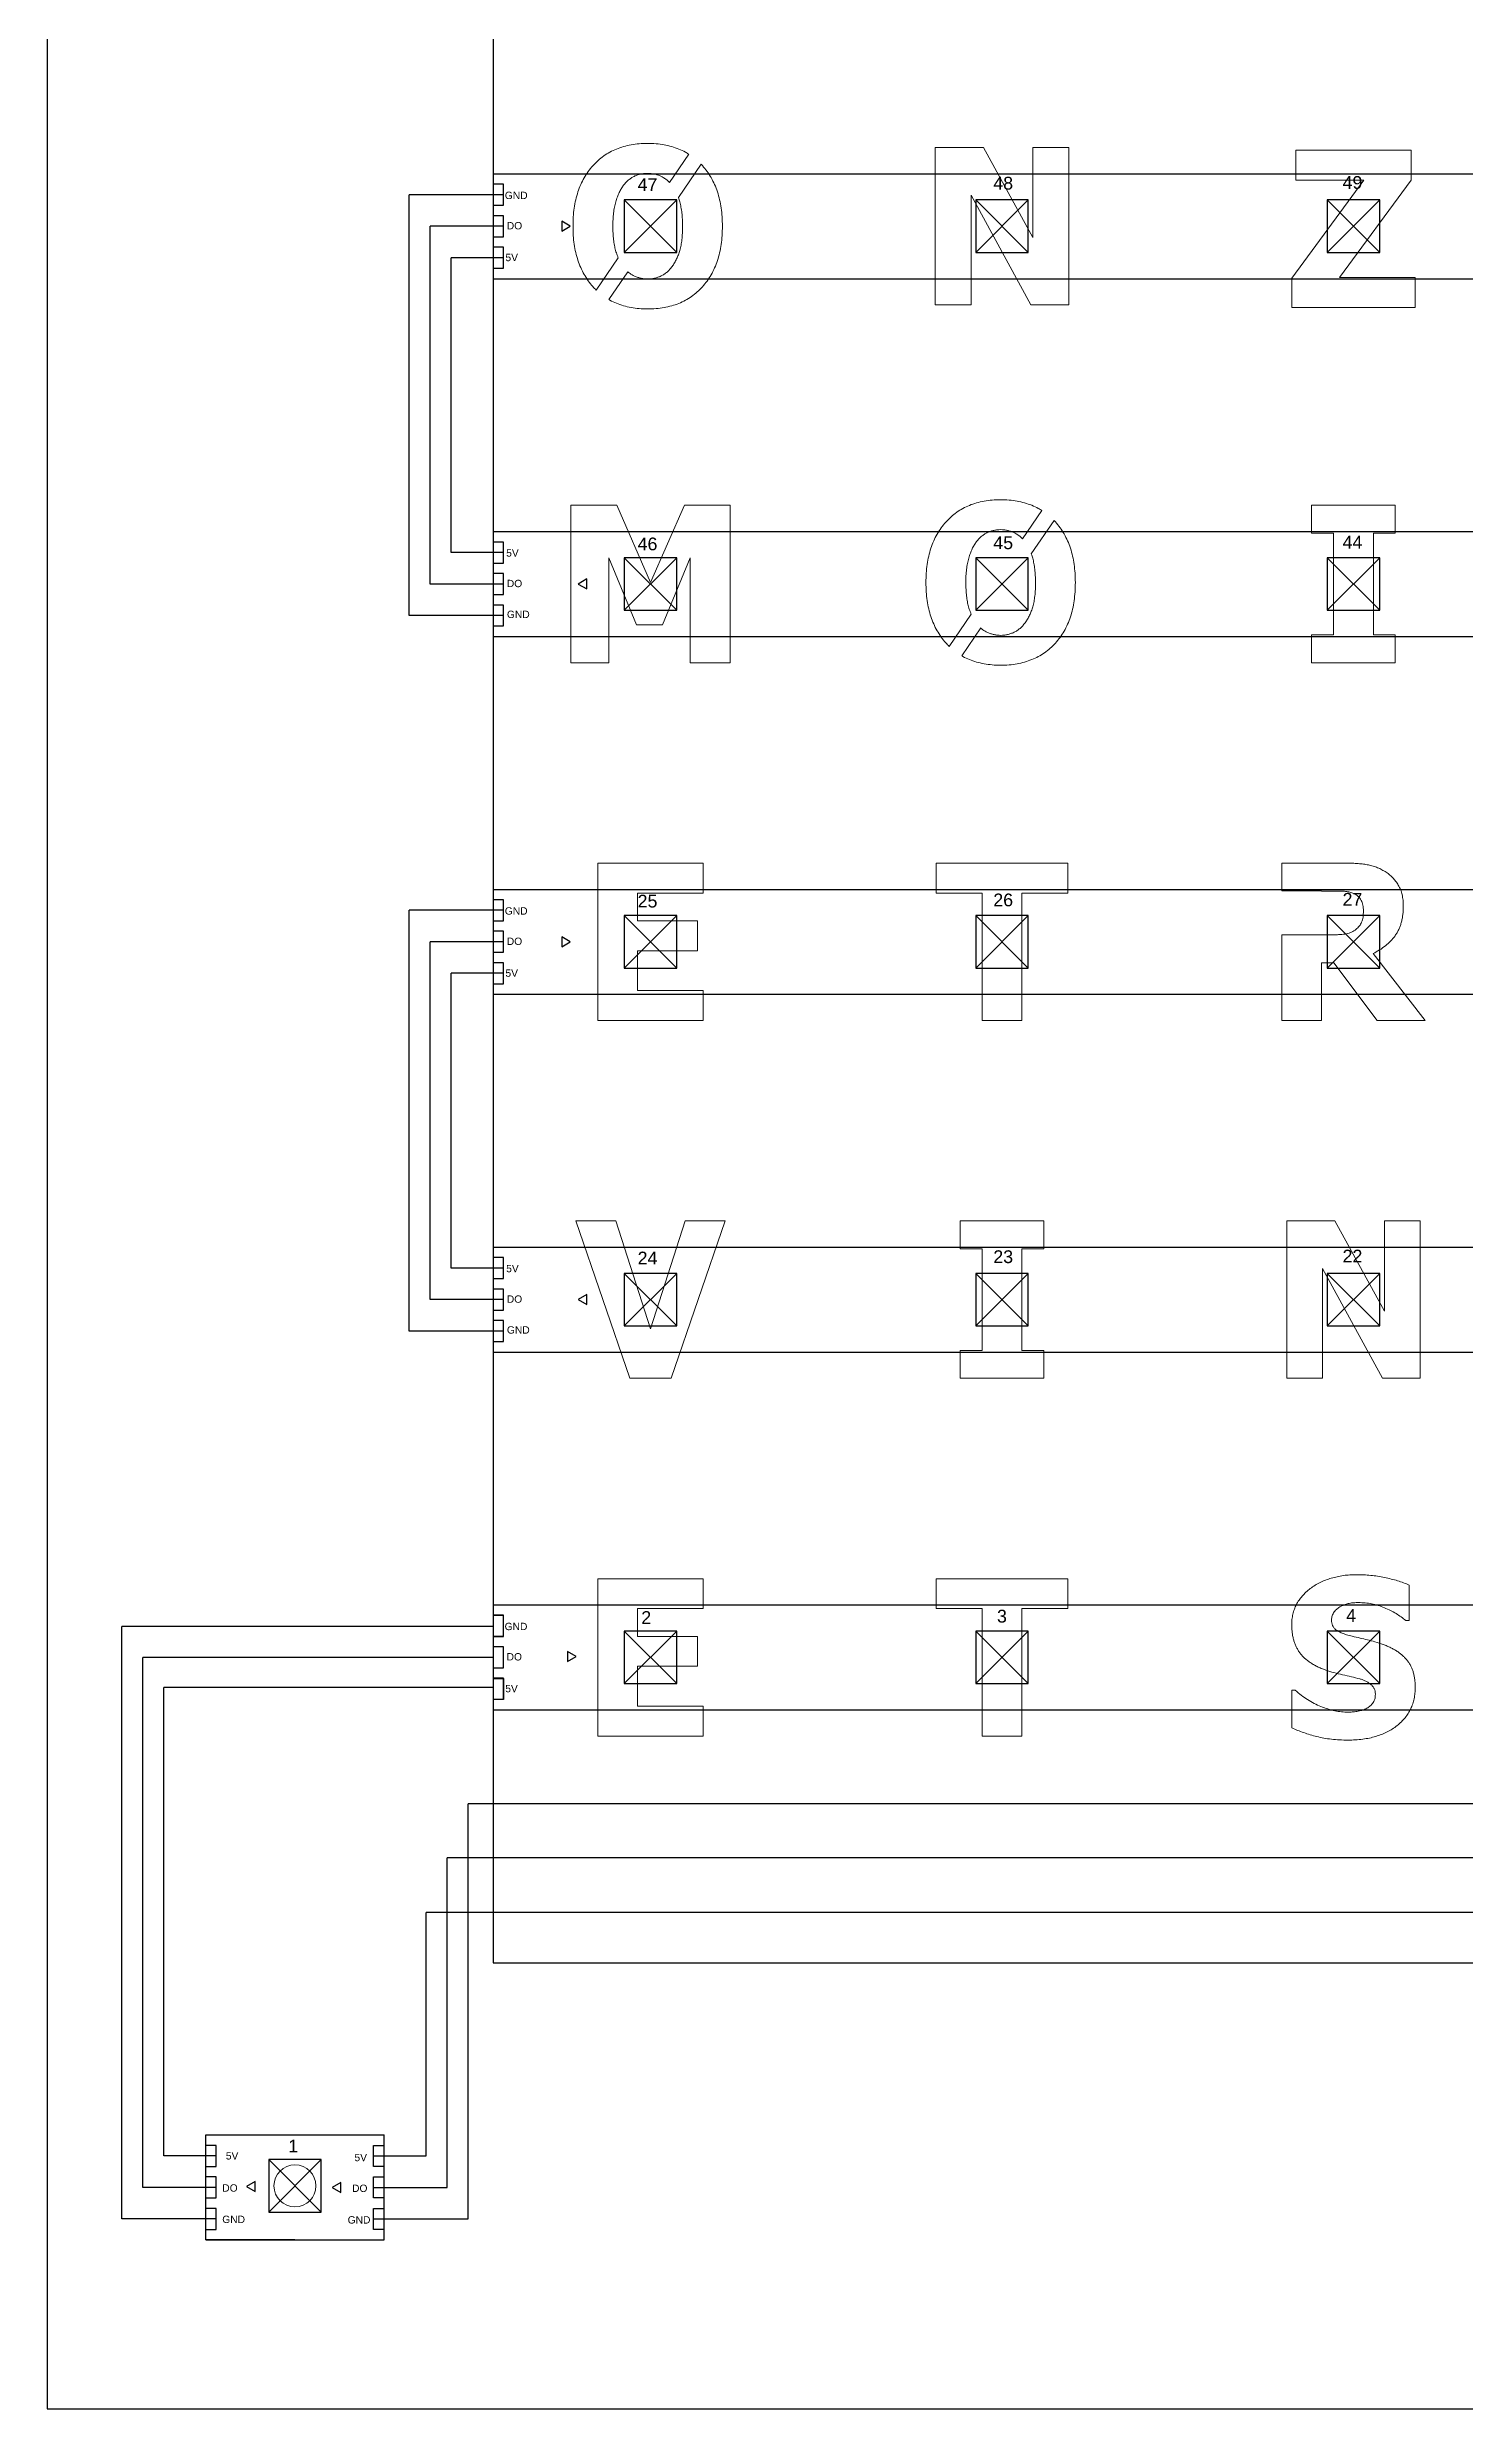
# Model space of a CAD drawing. Header units: millimetres. Extents: x -429 to 21, y 1736 to 2186.
# Drawn here: x -429.3 to -294.2, y 1735.9 to 1960.9 of the extents above; entities that cross this region are included whole.
import ezdxf

# ---------------------------------------------------------------- set-up
doc = ezdxf.new("R2010")
doc.units = ezdxf.units.MM
for name, color, linetype in [('Cadre', 7, 'Continuous'), ('Cadre interieur', 7, 'Continuous'), ('Circuit Electrique', 7, 'Continuous'), ('Lettres', 7, 'Continuous'), ('Rubans', 7, 'Continuous')]:
    doc.layers.add(name, color=color, linetype=linetype)
doc.styles.get("Standard").update_dxf_attribs({"font": 'sanss___.ttf'})

msp = doc.modelspace()

# ---------------------------------------------------------------- linework, layer by layer
at = {"layer": 'Cadre', "color": 0}
for p, q in [((-429.34, 2185.91), (-429.34, 1735.91)), ((-429.34, 1735.91), (20.66, 1735.91))]:
    msp.add_line(p, q, dxfattribs=at)
at = {"layer": 'Cadre interieur', "color": 0}
for p, q in [((-386.84, 2143.41), (-386.84, 1778.41)), ((-386.84, 1778.41), (-21.84, 1778.41))]:
    msp.add_line(p, q, dxfattribs=at)
at = {"layer": 'Circuit Electrique'}
for p, q in [((-394.84, 1906.77), (-394.84, 1946.86)), ((-385.84, 1946.86), (-394.84, 1946.86)), ((-385.84, 1906.77), (-394.84, 1906.77)), ((-394.84, 1838.59), (-394.84, 1878.68)), ((-385.84, 1878.68), (-394.84, 1878.68)), ((-385.84, 1838.59), (-394.84, 1838.59)), ((-422.23, 1754), (-422.23, 1810.44)), ((-386.84, 1810.44), (-422.23, 1810.44)), ((-244.34, 1793.55), (-389.23, 1793.56)), ((-389.23, 1754), (-389.23, 1793.56)), ((-413.23, 1754), (-422.23, 1754)), ((-398.23, 1754), (-389.23, 1754))]:
    msp.add_line(p, q, dxfattribs=at)
at = {"layer": 'Circuit Electrique', "color": 4}
for p, q in [((-392.84, 1909.77), (-392.84, 1943.86)), ((-385.84, 1943.86), (-392.84, 1943.86)), ((-385.84, 1909.77), (-392.84, 1909.77)), ((-392.84, 1841.59), (-392.84, 1875.68)), ((-385.84, 1875.68), (-392.84, 1875.68)), ((-385.84, 1841.59), (-392.84, 1841.59)), ((-420.23, 1757), (-420.23, 1807.5)), ((-386.84, 1807.5), (-420.23, 1807.5)), ((-391.23, 1757), (-391.23, 1788.41)), ((-244.34, 1788.41), (-391.23, 1788.41)), ((-413.23, 1757), (-420.23, 1757)), ((-398.23, 1757), (-391.23, 1757))]:
    msp.add_line(p, q, dxfattribs=at)
at = {"layer": 'Circuit Electrique', "color": 1}
for p, q in [((-390.84, 1912.77), (-390.84, 1940.86)), ((-385.84, 1940.86), (-390.84, 1940.86)), ((-385.84, 1912.77), (-390.84, 1912.77)), ((-390.84, 1844.59), (-390.84, 1872.68)), ((-385.84, 1872.68), (-390.84, 1872.68)), ((-385.84, 1844.59), (-390.84, 1844.59)), ((-418.23, 1760), (-418.23, 1804.62)), ((-386.84, 1804.62), (-418.23, 1804.62)), ((-393.23, 1760), (-393.23, 1783.2)), ((-237.34, 1783.2), (-393.23, 1783.2)), ((-413.23, 1760), (-418.23, 1760)), ((-398.23, 1760), (-393.23, 1760))]:
    msp.add_line(p, q, dxfattribs=at)
at = {"layer": 'Circuit Electrique'}
for points in [[(-379.49, 1943.86), (-380.31, 1944.34), (-380.31, 1943.39)], [(-378.74, 1909.77), (-377.92, 1909.3), (-377.92, 1910.25)], [(-379.49, 1875.68), (-380.31, 1876.16), (-380.31, 1875.21)], [(-378.74, 1841.59), (-377.92, 1841.12), (-377.92, 1842.07)]]:
    msp.add_lwpolyline(points, close=True, dxfattribs=at)
at = {"layer": 'Lettres', "color": 7, "linetype": 'Continuous', "lineweight": 15}
for p, q in [((-344.7, 1951.36), (-340.12, 1951.36)), ((-344.7, 1936.36), (-344.7, 1951.36)), ((-340.12, 1951.36), (-335.4, 1942.77)), ((-335.4, 1951.36), (-331.98, 1951.36)), ((-335.4, 1942.77), (-335.4, 1951.36)), ((-331.98, 1951.36), (-331.98, 1936.36)), ((-310.35, 1951.11), (-299.34, 1951.11)), ((-310.35, 1948.26), (-310.35, 1951.11)), ((-299.34, 1951.11), (-299.34, 1948.26)), ((-368.19, 1950.72), (-370.03, 1948.02)), ((-369.19, 1946.58), (-367.02, 1949.77)), ((-341.29, 1946.82), (-341.29, 1936.36)), ((-335.58, 1936.36), (-341.29, 1946.82)), ((-310.73, 1938.91), (-303.85, 1948.26)), ((-303.85, 1948.26), (-310.35, 1948.26)), ((-299.34, 1948.26), (-306.18, 1938.96)), ((-374.92, 1940.84), (-377.01, 1937.77)), ((-375.81, 1936.87), (-374, 1939.52)), ((-310.73, 1936.11), (-310.73, 1938.91)), ((-306.18, 1938.96), (-298.96, 1938.96)), ((-298.96, 1938.96), (-298.96, 1936.11)), ((-341.29, 1936.36), (-344.7, 1936.36)), ((-331.98, 1936.36), (-335.58, 1936.36)), ((-298.96, 1936.11), (-310.73, 1936.11)), ((-379.44, 1917.27), (-375.06, 1917.27)), ((-379.44, 1902.27), (-379.44, 1917.27)), ((-375.06, 1917.27), (-371.83, 1909.92)), ((-371.83, 1909.92), (-368.62, 1917.27)), ((-368.62, 1917.27), (-364.25, 1917.27)), ((-364.25, 1917.27), (-364.25, 1902.27)), ((-308.83, 1917.27), (-300.86, 1917.27)), ((-308.83, 1914.61), (-308.83, 1917.27)), ((-300.86, 1917.27), (-300.86, 1914.61)), ((-334.55, 1916.77), (-336.39, 1914.07)), ((-335.55, 1912.63), (-333.38, 1915.82)), ((-306.74, 1914.61), (-308.83, 1914.61)), ((-306.74, 1904.93), (-306.74, 1914.61)), ((-302.95, 1914.61), (-302.95, 1904.93)), ((-300.86, 1914.61), (-302.95, 1914.61)), ((-375.83, 1912.25), (-375.83, 1902.27)), ((-373.18, 1905.88), (-375.83, 1912.25)), ((-368.05, 1912.25), (-370.69, 1905.88)), ((-368.05, 1902.27), (-368.05, 1912.25)), ((-370.69, 1905.88), (-373.18, 1905.88)), ((-341.28, 1906.9), (-343.37, 1903.82)), ((-342.17, 1902.92), (-340.36, 1905.58)), ((-308.83, 1904.93), (-306.74, 1904.93)), ((-308.83, 1902.27), (-308.83, 1904.93)), ((-302.95, 1904.93), (-300.86, 1904.93)), ((-300.86, 1904.93), (-300.86, 1902.27)), ((-375.83, 1902.27), (-379.44, 1902.27)), ((-364.25, 1902.27), (-368.05, 1902.27)), ((-300.86, 1902.27), (-308.83, 1902.27)), ((-376.88, 1883.18), (-366.81, 1883.18)), ((-376.88, 1868.18), (-376.88, 1883.18)), ((-366.81, 1883.18), (-366.81, 1880.33)), ((-344.61, 1883.18), (-332.08, 1883.18)), ((-344.61, 1880.33), (-344.61, 1883.18)), ((-332.08, 1883.18), (-332.08, 1880.33)), ((-311.68, 1883.18), (-305.69, 1883.18)), ((-311.68, 1880.53), (-311.68, 1883.18)), ((-373.08, 1880.33), (-373.08, 1877.68)), ((-366.81, 1880.33), (-373.08, 1880.33)), ((-340.24, 1880.33), (-344.61, 1880.33)), ((-340.24, 1868.18), (-340.24, 1880.33)), ((-336.45, 1880.33), (-336.45, 1868.18)), ((-332.08, 1880.33), (-336.45, 1880.33)), ((-307.88, 1880.53), (-311.68, 1880.53)), ((-307.88, 1880.52), (-307.88, 1880.53)), ((-306.64, 1880.52), (-307.88, 1880.52)), ((-373.08, 1877.68), (-367.38, 1877.68)), ((-367.38, 1877.68), (-367.38, 1874.83)), ((-373.08, 1874.83), (-373.08, 1871.03)), ((-367.38, 1874.83), (-373.08, 1874.83)), ((-311.68, 1876.35), (-306.82, 1876.35)), ((-311.68, 1868.18), (-311.68, 1876.35)), ((-302.98, 1874.56), (-298.01, 1868.18)), ((-307.88, 1873.69), (-307.88, 1868.18)), ((-306.71, 1873.69), (-307.88, 1873.69)), ((-302.59, 1868.18), (-306.71, 1873.69)), ((-373.08, 1871.03), (-366.81, 1871.03)), ((-366.81, 1871.03), (-366.81, 1868.18)), ((-366.81, 1868.18), (-376.88, 1868.18)), ((-336.45, 1868.18), (-340.24, 1868.18)), ((-307.88, 1868.18), (-311.68, 1868.18)), ((-298.01, 1868.18), (-302.59, 1868.18)), ((-378.96, 1849.09), (-375.15, 1849.09)), ((-373.81, 1834.09), (-378.96, 1849.09)), ((-375.15, 1849.09), (-371.85, 1838.8)), ((-371.85, 1838.8), (-368.54, 1849.09)), ((-364.72, 1849.09), (-369.88, 1834.09)), ((-368.54, 1849.09), (-364.72, 1849.09)), ((-342.33, 1849.09), (-334.36, 1849.09)), ((-342.33, 1846.43), (-342.33, 1849.09)), ((-334.36, 1849.09), (-334.36, 1846.43)), ((-311.2, 1849.09), (-306.62, 1849.09)), ((-311.2, 1834.09), (-311.2, 1849.09)), ((-306.62, 1849.09), (-301.9, 1840.5)), ((-301.9, 1849.09), (-298.48, 1849.09)), ((-301.9, 1840.5), (-301.9, 1849.09)), ((-298.48, 1849.09), (-298.48, 1834.09)), ((-340.24, 1846.43), (-342.33, 1846.43)), ((-340.24, 1836.75), (-340.24, 1846.43)), ((-336.45, 1846.43), (-336.45, 1836.75)), ((-334.36, 1846.43), (-336.45, 1846.43)), ((-307.79, 1844.55), (-307.79, 1834.09)), ((-302.08, 1834.09), (-307.79, 1844.55)), ((-342.33, 1836.75), (-340.24, 1836.75)), ((-342.33, 1834.09), (-342.33, 1836.75)), ((-336.45, 1836.75), (-334.36, 1836.75)), ((-334.36, 1836.75), (-334.36, 1834.09)), ((-369.88, 1834.09), (-373.81, 1834.09)), ((-334.36, 1834.09), (-342.33, 1834.09)), ((-307.79, 1834.09), (-311.2, 1834.09)), ((-298.48, 1834.09), (-302.08, 1834.09)), ((-376.88, 1815), (-366.81, 1815)), ((-376.88, 1800), (-376.88, 1815)), ((-366.81, 1815), (-366.81, 1812.15)), ((-344.61, 1815), (-332.08, 1815)), ((-344.61, 1812.15), (-344.61, 1815)), ((-332.08, 1815), (-332.08, 1812.15)), ((-299.53, 1814.39), (-299.53, 1811.02)), ((-373.08, 1812.15), (-373.08, 1809.5)), ((-366.81, 1812.15), (-373.08, 1812.15)), ((-340.24, 1812.15), (-344.61, 1812.15)), ((-340.24, 1800), (-340.24, 1812.15)), ((-336.45, 1812.15), (-336.45, 1800)), ((-332.08, 1812.15), (-336.45, 1812.15)), ((-373.08, 1809.5), (-367.38, 1809.5)), ((-367.38, 1809.5), (-367.38, 1806.65)), ((-299.53, 1811.02), (-299.86, 1811.02)), ((-373.08, 1806.65), (-373.08, 1802.85)), ((-367.38, 1806.65), (-373.08, 1806.65)), ((-373.08, 1802.85), (-366.81, 1802.85)), ((-366.81, 1802.85), (-366.81, 1800)), ((-310.73, 1804.37), (-310.39, 1804.37)), ((-310.73, 1800.79), (-310.73, 1804.37)), ((-366.81, 1800), (-376.88, 1800)), ((-336.45, 1800), (-340.24, 1800))]:
    msp.add_line(p, q, dxfattribs=at)
at = {"layer": 'Lettres'}
for p, q in [((-385.84, 1811.5), (-386.84, 1811.5)), ((-385.84, 1809.5), (-385.84, 1811.5)), ((-386.84, 1809.5), (-385.84, 1809.5)), ((-385.84, 1808.5), (-386.84, 1808.5)), ((-385.84, 1806.5), (-385.84, 1808.5)), ((-386.84, 1806.5), (-385.84, 1806.5)), ((-386.84, 1805.5), (-385.84, 1805.5)), ((-385.84, 1805.5), (-385.84, 1803.5)), ((-385.84, 1803.5), (-386.84, 1803.5))]:
    msp.add_line(p, q, dxfattribs=at)
at = {"layer": 'Lettres', "color": 7, "linetype": 'Continuous', "lineweight": 15}
msp.add_circle((-405.73, 1757.15), 2, dxfattribs=at)
for points, knots in [([(-379.23, 1943.86), (-379.23, 1944.15), (-379.22, 1944.73), (-379.13, 1945.57), (-378.98, 1946.37), (-378.77, 1947.12), (-378.51, 1947.82), (-378.18, 1948.47), (-377.8, 1949.08), (-377.35, 1949.63), (-376.86, 1950.13), (-376.31, 1950.56), (-375.72, 1950.93), (-375.09, 1951.23), (-374.41, 1951.46), (-373.68, 1951.62), (-372.92, 1951.73), (-372.39, 1951.74), (-372.12, 1951.74)], [0, 0, 0, 0, 0.073832, 0.144311, 0.21135, 0.275658, 0.337674, 0.398156, 0.457306, 0.516469, 0.574755, 0.632376, 0.689692, 0.747869, 0.807106, 0.868593, 0.932571, 1, 1, 1, 1]), ([(-372.12, 1951.74), (-371.85, 1951.74), (-371.32, 1951.73), (-370.56, 1951.63), (-369.83, 1951.46), (-369.15, 1951.23), (-368.61, 1950.97), (-368.3, 1950.79), (-368.19, 1950.72)], [0, 0, 0, 0, 0.0671288, 0.1310242, 0.1925175, 0.2517071, 0.3097325, 0.3419338, 0.3419338, 0.3419338, 0.3419338]), ([(-372.11, 1948.89), (-372.22, 1948.89), (-372.44, 1948.89), (-372.76, 1948.84), (-373.06, 1948.76), (-373.35, 1948.65), (-373.63, 1948.5), (-373.9, 1948.3), (-374.17, 1948.05), (-374.33, 1947.86), (-374.41, 1947.76)], [0, 0, 0, 0, 0.12537, 0.245286, 0.361957, 0.475991, 0.593024, 0.717386, 0.853085, 1, 1, 1, 1]), ([(-370.03, 1948.02), (-370.03, 1948.02), (-370.11, 1948.11), (-370.28, 1948.27), (-370.57, 1948.47), (-370.86, 1948.63), (-371.16, 1948.75), (-371.47, 1948.83), (-371.79, 1948.88), (-372, 1948.89), (-372.11, 1948.89)], [0.1382418, 0.1382418, 0.1382418, 0.1382418, 0.1408232, 0.2734591, 0.400792, 0.5236902, 0.6445467, 0.763352, 0.8806837, 1, 1, 1, 1]), ([(-367.02, 1949.77), (-366.98, 1949.72), (-366.78, 1949.51), (-366.44, 1949.09), (-366.05, 1948.49), (-365.72, 1947.83), (-365.45, 1947.13), (-365.25, 1946.38), (-365.1, 1945.58), (-365.01, 1944.74), (-365, 1944.15), (-364.99, 1943.86)], [0.4673415, 0.4673415, 0.4673415, 0.4673415, 0.4827099, 0.5416333, 0.6010034, 0.6614374, 0.7235805, 0.7878379, 0.8550658, 0.9257338, 1, 1, 1, 1]), ([(-374.41, 1947.76), (-374.49, 1947.65), (-374.64, 1947.43), (-374.84, 1947.06), (-375.01, 1946.64), (-375.16, 1946.18), (-375.29, 1945.66), (-375.37, 1945.1), (-375.43, 1944.5), (-375.43, 1944.07), (-375.43, 1943.86)], [0, 0, 0, 0, 0.094396, 0.196115, 0.306127, 0.425664, 0.553874, 0.692336, 0.840632, 1, 1, 1, 1]), ([(-368.79, 1943.87), (-368.79, 1944.09), (-368.8, 1944.5), (-368.85, 1945.11), (-368.93, 1945.66), (-369.05, 1946.15), (-369.15, 1946.45), (-369.19, 1946.58)], [0, 0, 0, 0, 0.1608968, 0.3090965, 0.4467198, 0.5729741, 0.6789989, 0.6789989, 0.6789989, 0.6789989]), ([(-377.01, 1937.77), (-377.13, 1937.88), (-377.4, 1938.16), (-377.8, 1938.66), (-378.18, 1939.27), (-378.51, 1939.92), (-378.77, 1940.62), (-378.98, 1941.36), (-379.13, 1942.15), (-379.22, 1942.99), (-379.23, 1943.56), (-379.23, 1943.86)], [0.4452068, 0.4452068, 0.4452068, 0.4452068, 0.4845681, 0.5438107, 0.6032492, 0.663813, 0.7256817, 0.7898391, 0.8567255, 0.9265623, 1, 1, 1, 1]), ([(-375.43, 1943.86), (-375.43, 1943.63), (-375.43, 1943.21), (-375.37, 1942.6), (-375.29, 1942.05), (-375.18, 1941.55), (-375.05, 1941.16), (-374.95, 1940.93), (-374.92, 1940.84)], [0, 0, 0, 0, 0.1647713, 0.315358, 0.4523309, 0.5764485, 0.6912717, 0.7597119, 0.7597119, 0.7597119, 0.7597119]), ([(-364.99, 1943.86), (-365, 1943.56), (-365.01, 1942.98), (-365.1, 1942.13), (-365.25, 1941.34), (-365.45, 1940.59), (-365.72, 1939.89), (-366.05, 1939.23), (-366.44, 1938.63), (-366.89, 1938.08), (-367.38, 1937.59), (-367.93, 1937.16), (-368.52, 1936.79), (-369.15, 1936.49), (-369.83, 1936.27), (-370.56, 1936.1), (-371.32, 1936), (-371.85, 1935.99), (-372.12, 1935.98)], [0, 0, 0, 0, 0.074317, 0.144789, 0.212063, 0.276365, 0.338551, 0.399027, 0.458438, 0.51721, 0.575491, 0.632953, 0.690133, 0.748199, 0.80735, 0.868885, 0.932825, 1, 1, 1, 1]), ([(-369.78, 1940.02), (-369.7, 1940.13), (-369.55, 1940.37), (-369.35, 1940.74), (-369.18, 1941.14), (-369.04, 1941.57), (-368.92, 1942.06), (-368.85, 1942.6), (-368.79, 1943.21), (-368.79, 1943.64), (-368.79, 1943.87)], [0, 0, 0, 0, 0.101387, 0.20613, 0.313012, 0.424422, 0.545125, 0.680897, 0.831879, 1, 1, 1, 1]), ([(-374, 1939.52), (-373.98, 1939.5), (-373.87, 1939.41), (-373.66, 1939.25), (-373.36, 1939.1), (-373.05, 1938.98), (-372.74, 1938.89), (-372.43, 1938.84), (-372.21, 1938.83), (-372.11, 1938.83)], [0.2380699, 0.2380699, 0.2380699, 0.2380699, 0.2741776, 0.4013741, 0.5244889, 0.6456303, 0.7637117, 0.8814107, 1, 1, 1, 1]), ([(-372.11, 1938.83), (-372, 1938.83), (-371.78, 1938.84), (-371.46, 1938.9), (-371.14, 1938.99), (-370.83, 1939.11), (-370.54, 1939.28), (-370.26, 1939.49), (-370.01, 1939.74), (-369.86, 1939.92), (-369.78, 1940.02)], [0, 0, 0, 0, 0.119332, 0.23902, 0.359746, 0.482353, 0.60764, 0.734227, 0.864094, 1, 1, 1, 1]), ([(-372.12, 1935.98), (-372.39, 1935.99), (-372.92, 1936), (-373.68, 1936.1), (-374.41, 1936.27), (-375.09, 1936.5), (-375.55, 1936.72), (-375.78, 1936.85), (-375.81, 1936.87)], [0, 0, 0, 0, 0.0675199, 0.1315844, 0.1932097, 0.2525264, 0.3107819, 0.3198633, 0.3198633, 0.3198633, 0.3198633]), ([(-345.59, 1909.91), (-345.59, 1910.2), (-345.58, 1910.78), (-345.49, 1911.63), (-345.34, 1912.42), (-345.13, 1913.17), (-344.87, 1913.87), (-344.54, 1914.52), (-344.15, 1915.13), (-343.71, 1915.68), (-343.21, 1916.18), (-342.67, 1916.61), (-342.08, 1916.98), (-341.44, 1917.28), (-340.77, 1917.51), (-340.04, 1917.67), (-339.27, 1917.78), (-338.75, 1917.79), (-338.48, 1917.79)], [0, 0, 0, 0, 0.073832, 0.144311, 0.21135, 0.275658, 0.337674, 0.398156, 0.457306, 0.516469, 0.574755, 0.632376, 0.689692, 0.747869, 0.807106, 0.868593, 0.932571, 1, 1, 1, 1]), ([(-338.48, 1917.79), (-338.21, 1917.79), (-337.68, 1917.78), (-336.92, 1917.68), (-336.19, 1917.51), (-335.51, 1917.28), (-334.97, 1917.03), (-334.66, 1916.84), (-334.55, 1916.77)], [0, 0, 0, 0, 0.0671288, 0.1310242, 0.1925175, 0.2517071, 0.3097325, 0.3419338, 0.3419338, 0.3419338, 0.3419338]), ([(-338.47, 1914.95), (-338.58, 1914.94), (-338.8, 1914.94), (-339.12, 1914.89), (-339.42, 1914.81), (-339.71, 1914.7), (-339.99, 1914.55), (-340.26, 1914.35), (-340.53, 1914.1), (-340.69, 1913.91), (-340.77, 1913.81)], [0, 0, 0, 0, 0.12537, 0.245286, 0.361957, 0.475991, 0.593024, 0.717386, 0.853085, 1, 1, 1, 1]), ([(-336.39, 1914.07), (-336.39, 1914.07), (-336.47, 1914.16), (-336.64, 1914.32), (-336.92, 1914.52), (-337.22, 1914.68), (-337.52, 1914.8), (-337.83, 1914.88), (-338.15, 1914.94), (-338.36, 1914.94), (-338.47, 1914.95)], [0.1382418, 0.1382418, 0.1382418, 0.1382418, 0.1408232, 0.2734591, 0.400792, 0.5236902, 0.6445467, 0.763352, 0.8806837, 1, 1, 1, 1]), ([(-333.38, 1915.82), (-333.34, 1915.78), (-333.14, 1915.56), (-332.8, 1915.14), (-332.41, 1914.54), (-332.08, 1913.88), (-331.81, 1913.18), (-331.6, 1912.43), (-331.46, 1911.63), (-331.37, 1910.79), (-331.36, 1910.21), (-331.35, 1909.91)], [0.4673415, 0.4673415, 0.4673415, 0.4673415, 0.4827099, 0.5416333, 0.6010034, 0.6614374, 0.7235805, 0.7878379, 0.8550658, 0.9257338, 1, 1, 1, 1]), ([(-340.77, 1913.81), (-340.85, 1913.7), (-341, 1913.48), (-341.2, 1913.11), (-341.37, 1912.69), (-341.52, 1912.23), (-341.65, 1911.71), (-341.73, 1911.15), (-341.79, 1910.55), (-341.79, 1910.13), (-341.79, 1909.91)], [0, 0, 0, 0, 0.094396, 0.196115, 0.306127, 0.425664, 0.553874, 0.692336, 0.840632, 1, 1, 1, 1]), ([(-335.15, 1909.92), (-335.15, 1910.14), (-335.16, 1910.56), (-335.21, 1911.16), (-335.29, 1911.71), (-335.41, 1912.2), (-335.5, 1912.5), (-335.55, 1912.63)], [0, 0, 0, 0, 0.1608968, 0.3090965, 0.4467198, 0.5729741, 0.6789989, 0.6789989, 0.6789989, 0.6789989]), ([(-343.37, 1903.82), (-343.48, 1903.93), (-343.76, 1904.22), (-344.16, 1904.71), (-344.54, 1905.32), (-344.87, 1905.97), (-345.13, 1906.67), (-345.34, 1907.41), (-345.48, 1908.2), (-345.58, 1909.04), (-345.59, 1909.61), (-345.59, 1909.91)], [0.4452068, 0.4452068, 0.4452068, 0.4452068, 0.4845681, 0.5438107, 0.6032492, 0.663813, 0.7256817, 0.7898391, 0.8567255, 0.9265623, 1, 1, 1, 1]), ([(-341.79, 1909.91), (-341.79, 1909.69), (-341.78, 1909.26), (-341.73, 1908.65), (-341.65, 1908.1), (-341.54, 1907.6), (-341.41, 1907.21), (-341.31, 1906.98), (-341.28, 1906.9)], [0, 0, 0, 0, 0.1647713, 0.315358, 0.4523309, 0.5764485, 0.6912717, 0.7597119, 0.7597119, 0.7597119, 0.7597119]), ([(-331.35, 1909.91), (-331.36, 1909.61), (-331.37, 1909.03), (-331.46, 1908.18), (-331.6, 1907.39), (-331.81, 1906.64), (-332.08, 1905.94), (-332.41, 1905.28), (-332.8, 1904.68), (-333.24, 1904.13), (-333.74, 1903.64), (-334.29, 1903.21), (-334.88, 1902.84), (-335.51, 1902.55), (-336.19, 1902.32), (-336.92, 1902.15), (-337.68, 1902.05), (-338.21, 1902.04), (-338.48, 1902.03)], [0, 0, 0, 0, 0.074317, 0.144789, 0.212063, 0.276365, 0.338551, 0.399027, 0.458438, 0.51721, 0.575491, 0.632953, 0.690133, 0.748199, 0.80735, 0.868885, 0.932825, 1, 1, 1, 1]), ([(-336.14, 1906.07), (-336.06, 1906.19), (-335.91, 1906.42), (-335.71, 1906.79), (-335.54, 1907.19), (-335.4, 1907.62), (-335.28, 1908.11), (-335.21, 1908.65), (-335.15, 1909.26), (-335.15, 1909.69), (-335.15, 1909.92)], [0, 0, 0, 0, 0.101387, 0.20613, 0.313012, 0.424422, 0.545125, 0.680897, 0.831879, 1, 1, 1, 1]), ([(-338.47, 1904.88), (-338.36, 1904.89), (-338.14, 1904.89), (-337.82, 1904.95), (-337.5, 1905.04), (-337.19, 1905.16), (-336.9, 1905.33), (-336.62, 1905.54), (-336.36, 1905.79), (-336.22, 1905.98), (-336.14, 1906.07)], [0, 0, 0, 0, 0.119332, 0.23902, 0.359746, 0.482353, 0.60764, 0.734227, 0.864094, 1, 1, 1, 1]), ([(-340.36, 1905.58), (-340.34, 1905.55), (-340.23, 1905.46), (-340.02, 1905.3), (-339.72, 1905.15), (-339.41, 1905.03), (-339.1, 1904.95), (-338.79, 1904.89), (-338.57, 1904.89), (-338.47, 1904.88)], [0.2380699, 0.2380699, 0.2380699, 0.2380699, 0.2741776, 0.4013741, 0.5244889, 0.6456303, 0.7637117, 0.8814107, 1, 1, 1, 1]), ([(-338.48, 1902.03), (-338.75, 1902.04), (-339.27, 1902.05), (-340.04, 1902.16), (-340.77, 1902.32), (-341.44, 1902.55), (-341.9, 1902.77), (-342.14, 1902.9), (-342.17, 1902.92)], [0, 0, 0, 0, 0.0675199, 0.1315844, 0.1932097, 0.2525264, 0.3107819, 0.3198633, 0.3198633, 0.3198633, 0.3198633]), ([(-305.69, 1883.18), (-305.49, 1883.18), (-305.11, 1883.18), (-304.55, 1883.15), (-304.03, 1883.1), (-303.54, 1883.03), (-303.08, 1882.94), (-302.65, 1882.79), (-302.23, 1882.61), (-301.97, 1882.45), (-301.84, 1882.38)], [0, 0, 0, 0, 0.149974, 0.289736, 0.420262, 0.541731, 0.657199, 0.771291, 0.885637, 1, 1, 1, 1]), ([(-301.84, 1882.38), (-301.71, 1882.29), (-301.45, 1882.12), (-301.11, 1881.8), (-300.82, 1881.46), (-300.56, 1881.07), (-300.34, 1880.65), (-300.2, 1880.16), (-300.11, 1879.63), (-300.1, 1879.26), (-300.1, 1879.06)], [0, 0, 0, 0, 0.119241, 0.235411, 0.351264, 0.467913, 0.587671, 0.714251, 0.851544, 1, 1, 1, 1]), ([(-304.81, 1880.28), (-304.94, 1880.33), (-305.19, 1880.43), (-305.53, 1880.48), (-305.82, 1880.5), (-306.07, 1880.52), (-306.35, 1880.52), (-306.54, 1880.52), (-306.64, 1880.52)], [0, 0, 0, 0, 0.209407, 0.431327, 0.552966, 0.68723, 0.837246, 1, 1, 1, 1]), ([(-303.89, 1878.63), (-303.9, 1878.72), (-303.9, 1878.91), (-303.94, 1879.17), (-304.01, 1879.41), (-304.1, 1879.63), (-304.22, 1879.84), (-304.39, 1880.01), (-304.58, 1880.17), (-304.74, 1880.24), (-304.81, 1880.28)], [0, 0, 0, 0, 0.13997, 0.271141, 0.396119, 0.514801, 0.630431, 0.748169, 0.868887, 1, 1, 1, 1]), ([(-300.1, 1879.06), (-300.1, 1878.92), (-300.1, 1878.65), (-300.14, 1878.25), (-300.2, 1877.86), (-300.29, 1877.5), (-300.4, 1877.16), (-300.53, 1876.84), (-300.69, 1876.54), (-300.94, 1876.17), (-301.3, 1875.74), (-301.8, 1875.29), (-302.36, 1874.88), (-302.77, 1874.67), (-302.98, 1874.56)], [0, 0, 0, 0, 0.074078, 0.144802, 0.21236, 0.277245, 0.340403, 0.400934, 0.460657, 0.519378, 0.63602, 0.753744, 0.874438, 1, 1, 1, 1]), ([(-306.82, 1876.35), (-306.7, 1876.35), (-306.46, 1876.35), (-306.12, 1876.37), (-305.81, 1876.4), (-305.52, 1876.44), (-305.26, 1876.5), (-305.02, 1876.6), (-304.79, 1876.71), (-304.66, 1876.82), (-304.6, 1876.87)], [0, 0, 0, 0, 0.158853, 0.305178, 0.440591, 0.562608, 0.677868, 0.786886, 0.893772, 1, 1, 1, 1]), ([(-304.6, 1876.87), (-304.54, 1876.92), (-304.43, 1877.02), (-304.28, 1877.19), (-304.16, 1877.37), (-304.06, 1877.57), (-303.98, 1877.79), (-303.93, 1878.04), (-303.9, 1878.33), (-303.9, 1878.53), (-303.89, 1878.63)], [0, 0, 0, 0, 0.114295, 0.22772, 0.337793, 0.449141, 0.567498, 0.69713, 0.841442, 1, 1, 1, 1]), ([(-310.73, 1810.6), (-310.73, 1810.78), (-310.72, 1811.12), (-310.63, 1811.62), (-310.49, 1812.09), (-310.3, 1812.54), (-310.04, 1812.96), (-309.74, 1813.36), (-309.37, 1813.73), (-308.96, 1814.07), (-308.51, 1814.38), (-308.02, 1814.64), (-307.5, 1814.88), (-306.96, 1815.06), (-306.39, 1815.2), (-305.8, 1815.31), (-305.17, 1815.37), (-304.75, 1815.38), (-304.53, 1815.38)], [0, 0, 0, 0, 0.059483, 0.116964, 0.173246, 0.22874, 0.284453, 0.341556, 0.400368, 0.462086, 0.525357, 0.58886, 0.65283, 0.718208, 0.78506, 0.854317, 0.925621, 1, 1, 1, 1]), ([(-304.53, 1815.38), (-304.31, 1815.38), (-303.87, 1815.37), (-303.2, 1815.32), (-302.54, 1815.24), (-301.89, 1815.12), (-301.25, 1814.97), (-300.64, 1814.81), (-300.07, 1814.62), (-299.71, 1814.46), (-299.53, 1814.39)], [0, 0, 0, 0, 0.129441, 0.259207, 0.388462, 0.518766, 0.64671, 0.769621, 0.887261, 1, 1, 1, 1]), ([(-306.07, 1812.35), (-306.13, 1812.32), (-306.24, 1812.26), (-306.4, 1812.14), (-306.55, 1812), (-306.68, 1811.84), (-306.8, 1811.66), (-306.87, 1811.47), (-306.93, 1811.27), (-306.93, 1811.13), (-306.93, 1811.06)], [0, 0, 0, 0, 0.119677, 0.240329, 0.366271, 0.493995, 0.623043, 0.746883, 0.872483, 1, 1, 1, 1]), ([(-304.36, 1812.72), (-304.52, 1812.72), (-304.81, 1812.72), (-305.24, 1812.66), (-305.66, 1812.54), (-305.93, 1812.42), (-306.07, 1812.35)], [0, 0, 0, 0, 0.263952, 0.503203, 0.738816, 1, 1, 1, 1]), ([(-299.86, 1811.02), (-300, 1811.13), (-300.3, 1811.37), (-300.79, 1811.69), (-301.32, 1811.98), (-301.89, 1812.24), (-302.49, 1812.46), (-303.11, 1812.61), (-303.73, 1812.71), (-304.15, 1812.72), (-304.36, 1812.72)], [0, 0, 0, 0, 0.113642, 0.231983, 0.355311, 0.484601, 0.614974, 0.743959, 0.871738, 1, 1, 1, 1]), ([(-307.49, 1806.29), (-307.63, 1806.35), (-307.91, 1806.45), (-308.29, 1806.62), (-308.65, 1806.81), (-308.98, 1807.02), (-309.27, 1807.23), (-309.54, 1807.46), (-309.78, 1807.7), (-309.98, 1807.96), (-310.16, 1808.24), (-310.31, 1808.52), (-310.44, 1808.83), (-310.55, 1809.15), (-310.63, 1809.49), (-310.69, 1809.85), (-310.72, 1810.22), (-310.73, 1810.47), (-310.73, 1810.6)], [0, 0, 0, 0, 0.077046, 0.149721, 0.219404, 0.284805, 0.347832, 0.407743, 0.465707, 0.521836, 0.577474, 0.633501, 0.689851, 0.748288, 0.807927, 0.869355, 0.933281, 1, 1, 1, 1]), ([(-306.93, 1811.06), (-306.93, 1810.97), (-306.92, 1810.79), (-306.84, 1810.54), (-306.71, 1810.32), (-306.56, 1810.16), (-306.41, 1810.05), (-306.27, 1809.97), (-306.11, 1809.89), (-305.92, 1809.81), (-305.72, 1809.73), (-305.49, 1809.66), (-305.23, 1809.59), (-305.05, 1809.54), (-304.96, 1809.52)], [0, 0, 0, 0, 0.101189, 0.195066, 0.28682, 0.381041, 0.43216, 0.490481, 0.555865, 0.629675, 0.709531, 0.798237, 0.894933, 1, 1, 1, 1]), ([(-304.96, 1809.52), (-304.71, 1809.46), (-304.23, 1809.35), (-303.51, 1809.18), (-302.77, 1808.99), (-302.28, 1808.82), (-302.02, 1808.73)], [0, 0, 0, 0, 0.249067, 0.488639, 0.733905, 1, 1, 1, 1]), ([(-302.02, 1808.73), (-301.9, 1808.69), (-301.65, 1808.59), (-301.3, 1808.43), (-300.97, 1808.26), (-300.67, 1808.07), (-300.39, 1807.87), (-300.14, 1807.66), (-299.91, 1807.44), (-299.71, 1807.2), (-299.53, 1806.95), (-299.38, 1806.68), (-299.25, 1806.39), (-299.14, 1806.08), (-299.06, 1805.75), (-299, 1805.4), (-298.96, 1805.03), (-298.96, 1804.78), (-298.96, 1804.65)], [0, 0, 0, 0, 0.073409, 0.14343, 0.210313, 0.274337, 0.335985, 0.395552, 0.452981, 0.509043, 0.565002, 0.621373, 0.67844, 0.737632, 0.799203, 0.863043, 0.930047, 1, 1, 1, 1]), ([(-304.25, 1805.46), (-304.51, 1805.52), (-305.05, 1805.66), (-305.88, 1805.84), (-306.7, 1806.03), (-307.23, 1806.21), (-307.49, 1806.29)], [0, 0, 0, 0, 0.242695, 0.499402, 0.756262, 1, 1, 1, 1]), ([(-298.96, 1804.65), (-298.96, 1804.46), (-298.97, 1804.1), (-299.05, 1803.57), (-299.19, 1803.07), (-299.38, 1802.6), (-299.63, 1802.16), (-299.92, 1801.74), (-300.28, 1801.35), (-300.69, 1800.99), (-301.14, 1800.67), (-301.63, 1800.39), (-302.16, 1800.15), (-302.73, 1799.96), (-303.33, 1799.81), (-303.98, 1799.7), (-304.66, 1799.63), (-305.13, 1799.63), (-305.37, 1799.62)], [0, 0, 0, 0, 0.060348, 0.118373, 0.174822, 0.230067, 0.285184, 0.340939, 0.398055, 0.457291, 0.517906, 0.579447, 0.642691, 0.707874, 0.77602, 0.846986, 0.921541, 1, 1, 1, 1]), ([(-302.76, 1804.01), (-302.76, 1804.1), (-302.77, 1804.28), (-302.85, 1804.53), (-303, 1804.75), (-303.2, 1804.94), (-303.43, 1805.1), (-303.68, 1805.25), (-303.96, 1805.37), (-304.15, 1805.43), (-304.25, 1805.46)], [0, 0, 0, 0, 0.122123, 0.237846, 0.352547, 0.473989, 0.600843, 0.729318, 0.862547, 1, 1, 1, 1]), ([(-310.39, 1804.37), (-310.2, 1804.21), (-309.83, 1803.89), (-309.23, 1803.47), (-308.61, 1803.11), (-307.95, 1802.81), (-307.3, 1802.58), (-306.64, 1802.41), (-305.99, 1802.3), (-305.56, 1802.29), (-305.35, 1802.28)], [0, 0, 0, 0, 0.133001, 0.263353, 0.392791, 0.521613, 0.64819, 0.768998, 0.885968, 1, 1, 1, 1]), ([(-305.35, 1802.28), (-305.29, 1802.28), (-305.17, 1802.29), (-304.97, 1802.3), (-304.75, 1802.33), (-304.51, 1802.36), (-304.27, 1802.4), (-304.05, 1802.45), (-303.85, 1802.51), (-303.73, 1802.57), (-303.68, 1802.6)], [0, 0, 0, 0, 0.100396, 0.2149, 0.345382, 0.490223, 0.637837, 0.771267, 0.891619, 1, 1, 1, 1]), ([(-303.68, 1802.6), (-303.61, 1802.63), (-303.49, 1802.7), (-303.32, 1802.82), (-303.16, 1802.96), (-303.02, 1803.12), (-302.9, 1803.3), (-302.81, 1803.51), (-302.77, 1803.75), (-302.76, 1803.92), (-302.76, 1804.01)], [0, 0, 0, 0, 0.119781, 0.237832, 0.354328, 0.473172, 0.593505, 0.719436, 0.853402, 1, 1, 1, 1]), ([(-305.37, 1799.62), (-305.64, 1799.63), (-306.17, 1799.63), (-306.94, 1799.7), (-307.66, 1799.8), (-308.34, 1799.95), (-308.97, 1800.13), (-309.58, 1800.33), (-310.17, 1800.54), (-310.54, 1800.71), (-310.73, 1800.79)], [0, 0, 0, 0, 0.148573, 0.287904, 0.419544, 0.543016, 0.66167, 0.776802, 0.889955, 1, 1, 1, 1])]:
    msp.add_open_spline(points, degree=3, knots=knots, dxfattribs=at)
at = {"layer": 'Rubans', "color": 2}
for p, q in [((-386.84, 1948.86), (-369.34, 1948.86)), ((-386.84, 1914.77), (-369.34, 1914.77)), ((-386.84, 1880.68), (-369.34, 1880.68)), ((-386.84, 1836.59), (-368.03, 1836.59)), ((-386.84, 1802.5), (-362.76, 1802.5))]:
    msp.add_line(p, q, dxfattribs=at)
at = {"layer": 'Rubans'}
for p, q in [((-386.84, 1948.86), (-21.84, 1948.86)), ((-386.84, 1948.86), (-386.84, 1938.86)), ((-386.84, 1948.86), (-386.84, 1938.86)), ((-385.84, 1947.86), (-386.84, 1947.86)), ((-385.84, 1945.86), (-385.84, 1947.86)), ((-369.34, 1946.36), (-374.34, 1946.36)), ((-374.34, 1946.36), (-374.34, 1941.36)), ((-369.34, 1941.36), (-369.34, 1946.36)), ((-335.84, 1946.36), (-340.84, 1946.36)), ((-340.84, 1946.36), (-340.84, 1941.36)), ((-335.84, 1941.36), (-335.84, 1946.36)), ((-302.34, 1946.36), (-307.34, 1946.36)), ((-307.34, 1946.36), (-307.34, 1941.36)), ((-302.34, 1941.36), (-302.34, 1946.36)), ((-386.84, 1945.86), (-385.84, 1945.86)), ((-385.84, 1944.86), (-386.84, 1944.86)), ((-385.84, 1942.86), (-385.84, 1944.86)), ((-386.84, 1942.86), (-385.84, 1942.86)), ((-385.84, 1941.86), (-386.84, 1941.86)), ((-385.84, 1939.86), (-385.84, 1941.86)), ((-386.84, 1939.86), (-385.84, 1939.86)), ((-374.34, 1941.36), (-369.34, 1941.36)), ((-340.84, 1941.36), (-335.84, 1941.36)), ((-307.34, 1941.36), (-302.34, 1941.36)), ((-386.84, 1938.86), (-21.84, 1938.86)), ((-386.84, 1914.77), (-21.84, 1914.77)), ((-386.84, 1914.77), (-386.84, 1904.77)), ((-385.84, 1913.77), (-386.84, 1913.77)), ((-385.84, 1911.77), (-385.84, 1913.77)), ((-386.84, 1911.77), (-385.84, 1911.77)), ((-385.84, 1910.77), (-386.84, 1910.77)), ((-385.84, 1908.77), (-385.84, 1910.77)), ((-369.34, 1912.27), (-374.34, 1912.27)), ((-374.34, 1912.27), (-374.34, 1907.27)), ((-369.34, 1907.27), (-369.34, 1912.27)), ((-335.84, 1912.27), (-340.84, 1912.27)), ((-340.84, 1912.27), (-340.84, 1907.27)), ((-335.84, 1907.27), (-335.84, 1912.27)), ((-302.34, 1912.27), (-307.34, 1912.27)), ((-307.34, 1912.27), (-307.34, 1907.27)), ((-302.34, 1907.27), (-302.34, 1912.27)), ((-386.84, 1908.77), (-385.84, 1908.77)), ((-385.84, 1907.77), (-386.84, 1907.77)), ((-386.84, 1905.77), (-385.84, 1905.77)), ((-385.84, 1905.77), (-385.84, 1907.77)), ((-374.34, 1907.27), (-369.34, 1907.27)), ((-340.84, 1907.27), (-335.84, 1907.27)), ((-307.34, 1907.27), (-302.34, 1907.27)), ((-386.84, 1904.77), (-21.84, 1904.77)), ((-386.84, 1880.68), (-21.84, 1880.68)), ((-386.84, 1880.68), (-386.84, 1870.68)), ((-385.84, 1879.68), (-386.84, 1879.68)), ((-385.84, 1877.68), (-385.84, 1879.68)), ((-386.84, 1877.68), (-385.84, 1877.68)), ((-385.84, 1876.68), (-386.84, 1876.68)), ((-385.84, 1874.68), (-385.84, 1876.68)), ((-369.34, 1878.18), (-374.34, 1878.18)), ((-374.34, 1878.18), (-374.34, 1873.18)), ((-369.34, 1873.18), (-369.34, 1878.18)), ((-335.84, 1878.18), (-340.84, 1878.18)), ((-340.84, 1878.18), (-340.84, 1873.18)), ((-335.84, 1873.18), (-335.84, 1878.18)), ((-302.34, 1878.18), (-307.34, 1878.18)), ((-307.34, 1878.18), (-307.34, 1873.18)), ((-302.34, 1873.18), (-302.34, 1878.18)), ((-386.84, 1874.68), (-385.84, 1874.68)), ((-385.84, 1873.68), (-386.84, 1873.68)), ((-385.84, 1871.68), (-385.84, 1873.68)), ((-374.34, 1873.18), (-369.34, 1873.18)), ((-340.84, 1873.18), (-335.84, 1873.18)), ((-307.34, 1873.18), (-302.34, 1873.18)), ((-386.84, 1871.68), (-385.84, 1871.68)), ((-386.84, 1870.68), (-21.84, 1870.68)), ((-386.84, 1846.59), (-21.84, 1846.59)), ((-386.84, 1846.59), (-386.84, 1836.59)), ((-385.84, 1845.59), (-386.84, 1845.59)), ((-385.84, 1843.59), (-385.84, 1845.59)), ((-386.84, 1843.59), (-385.84, 1843.59)), ((-369.34, 1844.09), (-374.34, 1844.09)), ((-374.34, 1844.09), (-374.34, 1839.09)), ((-369.34, 1839.09), (-369.34, 1844.09)), ((-335.84, 1844.09), (-340.84, 1844.09)), ((-340.84, 1844.09), (-340.84, 1839.09)), ((-335.84, 1839.09), (-335.84, 1844.09)), ((-302.34, 1844.09), (-307.34, 1844.09)), ((-307.34, 1844.09), (-307.34, 1839.09)), ((-302.34, 1839.09), (-302.34, 1844.09)), ((-385.84, 1842.59), (-386.84, 1842.59)), ((-386.84, 1840.59), (-385.84, 1840.59)), ((-385.84, 1840.59), (-385.84, 1842.59)), ((-385.84, 1839.59), (-386.84, 1839.59)), ((-385.84, 1837.59), (-385.84, 1839.59)), ((-374.34, 1839.09), (-369.34, 1839.09)), ((-340.84, 1839.09), (-335.84, 1839.09)), ((-307.34, 1839.09), (-302.34, 1839.09)), ((-386.84, 1837.59), (-385.84, 1837.59)), ((-386.84, 1836.59), (-21.84, 1836.59)), ((-385.87, 1811.51), (-386.87, 1811.51)), ((-386.84, 1812.5), (-21.84, 1812.5)), ((-386.84, 1812.5), (-386.84, 1802.5)), ((-386.84, 1812.5), (-386.84, 1811.5)), ((-385.87, 1809.51), (-385.87, 1811.51)), ((-386.87, 1809.51), (-385.87, 1809.51)), ((-386.84, 1809.5), (-386.84, 1808.5)), ((-386.84, 1809.5), (-386.84, 1808.5)), ((-369.34, 1810), (-374.34, 1810)), ((-374.34, 1810), (-374.34, 1805)), ((-369.34, 1805), (-369.34, 1810)), ((-335.84, 1810), (-340.84, 1810)), ((-340.84, 1810), (-340.84, 1805)), ((-335.84, 1805), (-335.84, 1810)), ((-302.34, 1810), (-307.34, 1810)), ((-307.34, 1810), (-307.34, 1805)), ((-302.34, 1805), (-302.34, 1810)), ((-385.87, 1808.51), (-386.87, 1808.51)), ((-385.87, 1806.51), (-385.87, 1808.51)), ((-386.87, 1806.51), (-385.87, 1806.51)), ((-385.87, 1805.51), (-386.87, 1805.51)), ((-385.87, 1803.51), (-385.87, 1805.51)), ((-374.34, 1805), (-369.34, 1805)), ((-340.84, 1805), (-335.84, 1805)), ((-307.34, 1805), (-302.34, 1805)), ((-386.87, 1803.51), (-385.87, 1803.51)), ((-386.84, 1802.5), (-21.84, 1802.5)), ((-414.23, 1752), (-414.23, 1762)), ((-414.23, 1762), (-397.23, 1762)), ((-397.23, 1752), (-397.23, 1762)), ((-413.23, 1761), (-414.23, 1761)), ((-413.23, 1759), (-413.23, 1761)), ((-403.23, 1759.65), (-408.23, 1759.65)), ((-408.23, 1759.65), (-408.23, 1754.65)), ((-403.23, 1754.65), (-403.23, 1759.65)), ((-398.23, 1759), (-398.23, 1761)), ((-398.23, 1761), (-397.23, 1761)), ((-414.23, 1759), (-413.23, 1759)), ((-413.23, 1758), (-414.23, 1758)), ((-413.23, 1756), (-413.23, 1758)), ((-397.23, 1759), (-398.23, 1759)), ((-398.23, 1756), (-398.23, 1758)), ((-398.23, 1758), (-397.23, 1758)), ((-414.23, 1756), (-413.23, 1756)), ((-413.23, 1755), (-414.23, 1755)), ((-413.23, 1753), (-413.23, 1755)), ((-397.23, 1756), (-398.23, 1756)), ((-398.23, 1753), (-398.23, 1755)), ((-398.23, 1755), (-397.23, 1755)), ((-397.23, 1755), (-397.23, 1755)), ((-414.23, 1752), (-414.23, 1753)), ((-414.23, 1753), (-413.23, 1753)), ((-408.23, 1754.65), (-403.23, 1754.65)), ((-397.23, 1753), (-398.23, 1753)), ((-397.23, 1752), (-397.23, 1753)), ((-405.73, 1752), (-414.23, 1752)), ((-414.23, 1752), (-405.73, 1752)), ((-405.73, 1752), (-414.23, 1752)), ((-405.73, 1752), (-397.23, 1752))]:
    msp.add_line(p, q, dxfattribs=at)
at = {"layer": 'Rubans', "color": 1}
for p, q in [((-369.34, 1946.36), (-374.34, 1941.36)), ((-374.34, 1946.36), (-369.34, 1941.36)), ((-335.84, 1946.36), (-340.84, 1941.36)), ((-340.84, 1946.36), (-335.84, 1941.36)), ((-302.34, 1946.36), (-307.34, 1941.36)), ((-307.34, 1946.36), (-302.34, 1941.36)), ((-369.34, 1912.27), (-374.34, 1907.27)), ((-374.34, 1912.27), (-369.34, 1907.27)), ((-335.84, 1912.27), (-340.84, 1907.27)), ((-340.84, 1912.27), (-335.84, 1907.27)), ((-302.34, 1912.27), (-307.34, 1907.27)), ((-307.34, 1912.27), (-302.34, 1907.27)), ((-369.34, 1878.18), (-374.34, 1873.18)), ((-374.34, 1878.18), (-369.34, 1873.18)), ((-335.84, 1878.18), (-340.84, 1873.18)), ((-340.84, 1878.18), (-335.84, 1873.18)), ((-302.34, 1878.18), (-307.34, 1873.18)), ((-307.34, 1878.18), (-302.34, 1873.18)), ((-369.34, 1844.09), (-374.34, 1839.09)), ((-374.34, 1844.09), (-369.34, 1839.09)), ((-335.84, 1844.09), (-340.84, 1839.09)), ((-340.84, 1844.09), (-335.84, 1839.09)), ((-302.34, 1844.09), (-307.34, 1839.09)), ((-307.34, 1844.09), (-302.34, 1839.09)), ((-369.34, 1810), (-374.34, 1805)), ((-374.34, 1810), (-369.34, 1805)), ((-335.84, 1810), (-340.84, 1805)), ((-340.84, 1810), (-335.84, 1805)), ((-302.34, 1810), (-307.34, 1805)), ((-307.34, 1810), (-302.34, 1805)), ((-403.23, 1759.65), (-408.23, 1754.65)), ((-408.23, 1759.65), (-403.23, 1754.65))]:
    msp.add_line(p, q, dxfattribs=at)
at = {"layer": 'Rubans'}
for points in [[(-378.94, 1807.58), (-379.76, 1808.06), (-379.77, 1807.11)], [(-409.51, 1756.61), (-409.51, 1757.56), (-410.34, 1757.08)], [(-401.36, 1756.53), (-401.36, 1757.48), (-402.19, 1757)]]:
    msp.add_lwpolyline(points, close=True, dxfattribs=at)

# ---------------------------------------------------------------- texts
for s, insert, char_height, width, attachment_point in [('\\pxqc;{\\fArial|b0|i0|c0|p34;48}', (-338.23, 1947.95), 1.215, 19.44, 5), ('\\pxqc;{\\fArial|b0|i0|c0|p34;49}', (-304.94, 1948.02), 1.215, 19.44, 5), ('{GND}', (-385.73, 1947.15), 0.7, 3.678, 1), ('\\pxqc;{\\fArial|b0|i0|c0|p34;47}', (-372.13, 1947.83), 1.215, 19.44, 5), ('{DO}', (-385.54, 1944.26), 0.7, 3.678, 1), ('{5V}', (-385.67, 1941.23), 0.7, 3.678, 1), ('{5V}', (-385.6, 1913.08), 0.7, 3.678, 1), ('\\pxqc;{\\fArial|b0|i0|c0|p34;46}', (-372.13, 1913.58), 1.215, 19.44, 5), ('\\pxqc;{\\fArial|b0|i0|c0|p34;45}', (-338.23, 1913.69), 1.215, 19.44, 5), ('\\pxqc;{\\fArial|b0|i0|c0|p34;44}', (-304.94, 1913.76), 1.215, 19.44, 5), ('{DO}', (-385.54, 1910.17), 0.7, 3.678, 1), ('{GND}', (-385.53, 1907.23), 0.7, 3.678, 1), ('{GND}', (-385.73, 1878.97), 0.7, 3.678, 1), ('\\pxqc;{\\fArial|b0|i0|c0|p34;25}', (-372.13, 1879.55), 1.215, 19.44, 5), ('\\pxqc;{\\fArial|b0|i0|c0|p34;26}', (-338.23, 1879.66), 1.215, 19.44, 5), ('\\pxqc;{\\fArial|b0|i0|c0|p34;27}', (-304.94, 1879.73), 1.215, 19.44, 5), ('{DO}', (-385.54, 1876.08), 0.7, 3.678, 1), ('{5V}', (-385.67, 1873.05), 0.7, 3.678, 1), ('\\pxqc;{\\fArial|b0|i0|c0|p34;24}', (-372.13, 1845.55), 1.215, 19.44, 5), ('\\pxqc;{\\fArial|b0|i0|c0|p34;23}', (-338.23, 1845.67), 1.215, 19.44, 5), ('\\pxqc;{\\fArial|b0|i0|c0|p34;22}', (-304.94, 1845.74), 1.215, 19.44, 5), ('{5V}', (-385.6, 1844.9), 0.7, 3.678, 1), ('{DO}', (-385.54, 1841.99), 0.7, 3.678, 1), ('{GND}', (-385.53, 1839.05), 0.7, 3.678, 1), ('{\\pxqc;\\fArial|b0|i0|c0|p34;2}', (-372.25, 1811.3), 1.215, 19.44, 5), ('{\\pxqc;\\fArial|b0|i0|c0|p34;3}', (-338.35, 1811.42), 1.215, 19.44, 5), ('{\\pxqc;\\fArial|b0|i0|c0|p34;4}', (-305.07, 1811.49), 1.215, 19.44, 5), ('{GND}', (-385.75, 1810.8), 0.7, 3.678, 1), ('{DO}', (-385.56, 1807.91), 0.7, 3.678, 1), ('{5V}', (-385.69, 1804.88), 0.7, 3.678, 1), ('{5V}', (-412.32, 1760.36), 0.7, 3.678, 1), ('{\\pxqc;\\fArial|b0|i0|c0|p34;1}', (-405.9, 1760.94), 1.215, 19.44, 5), ('{5V}', (-400.06, 1760.2), 0.7, 3.678, 1), ('{DO}', (-412.66, 1757.3), 0.7, 3.678, 1), ('{DO}', (-400.29, 1757.27), 0.7, 3.678, 1), ('{GND}', (-412.66, 1754.31), 0.7, 3.678, 1), ('{GND}', (-400.71, 1754.26), 0.7, 3.678, 1)]:
    msp.add_mtext(s, dxfattribs=dict(at, insert=insert, char_height=char_height, width=width, attachment_point=attachment_point))

doc.saveas('drawing.dxf')
